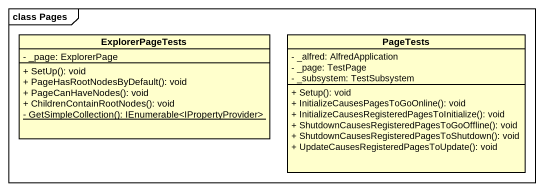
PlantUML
@startuml
mainframe class Pages
hide circle
hide empty members
skinparam classAttributeIconSize 0
class ExplorerPageTests {
  - _page: ExplorerPage
  + SetUp(): void
  + PageHasRootNodesByDefault(): void
  + PageCanHaveNodes(): void
  + ChildrenContainRootNodes(): void
  {static} - GetSimpleCollection(): IEnumerable<IPropertyProvider>
}
class PageTests {
  - _alfred: AlfredApplication
  - _page: TestPage
  - _subsystem: TestSubsystem
  + Setup(): void
  + InitializeCausesPagesToGoOnline(): void
  + InitializeCausesRegisteredPagesToInitialize(): void
  + ShutdownCausesRegisteredPagesToGoOffline(): void
  + ShutdownCausesRegisteredPagesToShutdown(): void
  + UpdateCausesRegisteredPagesToUpdate(): void
}
@enduml
